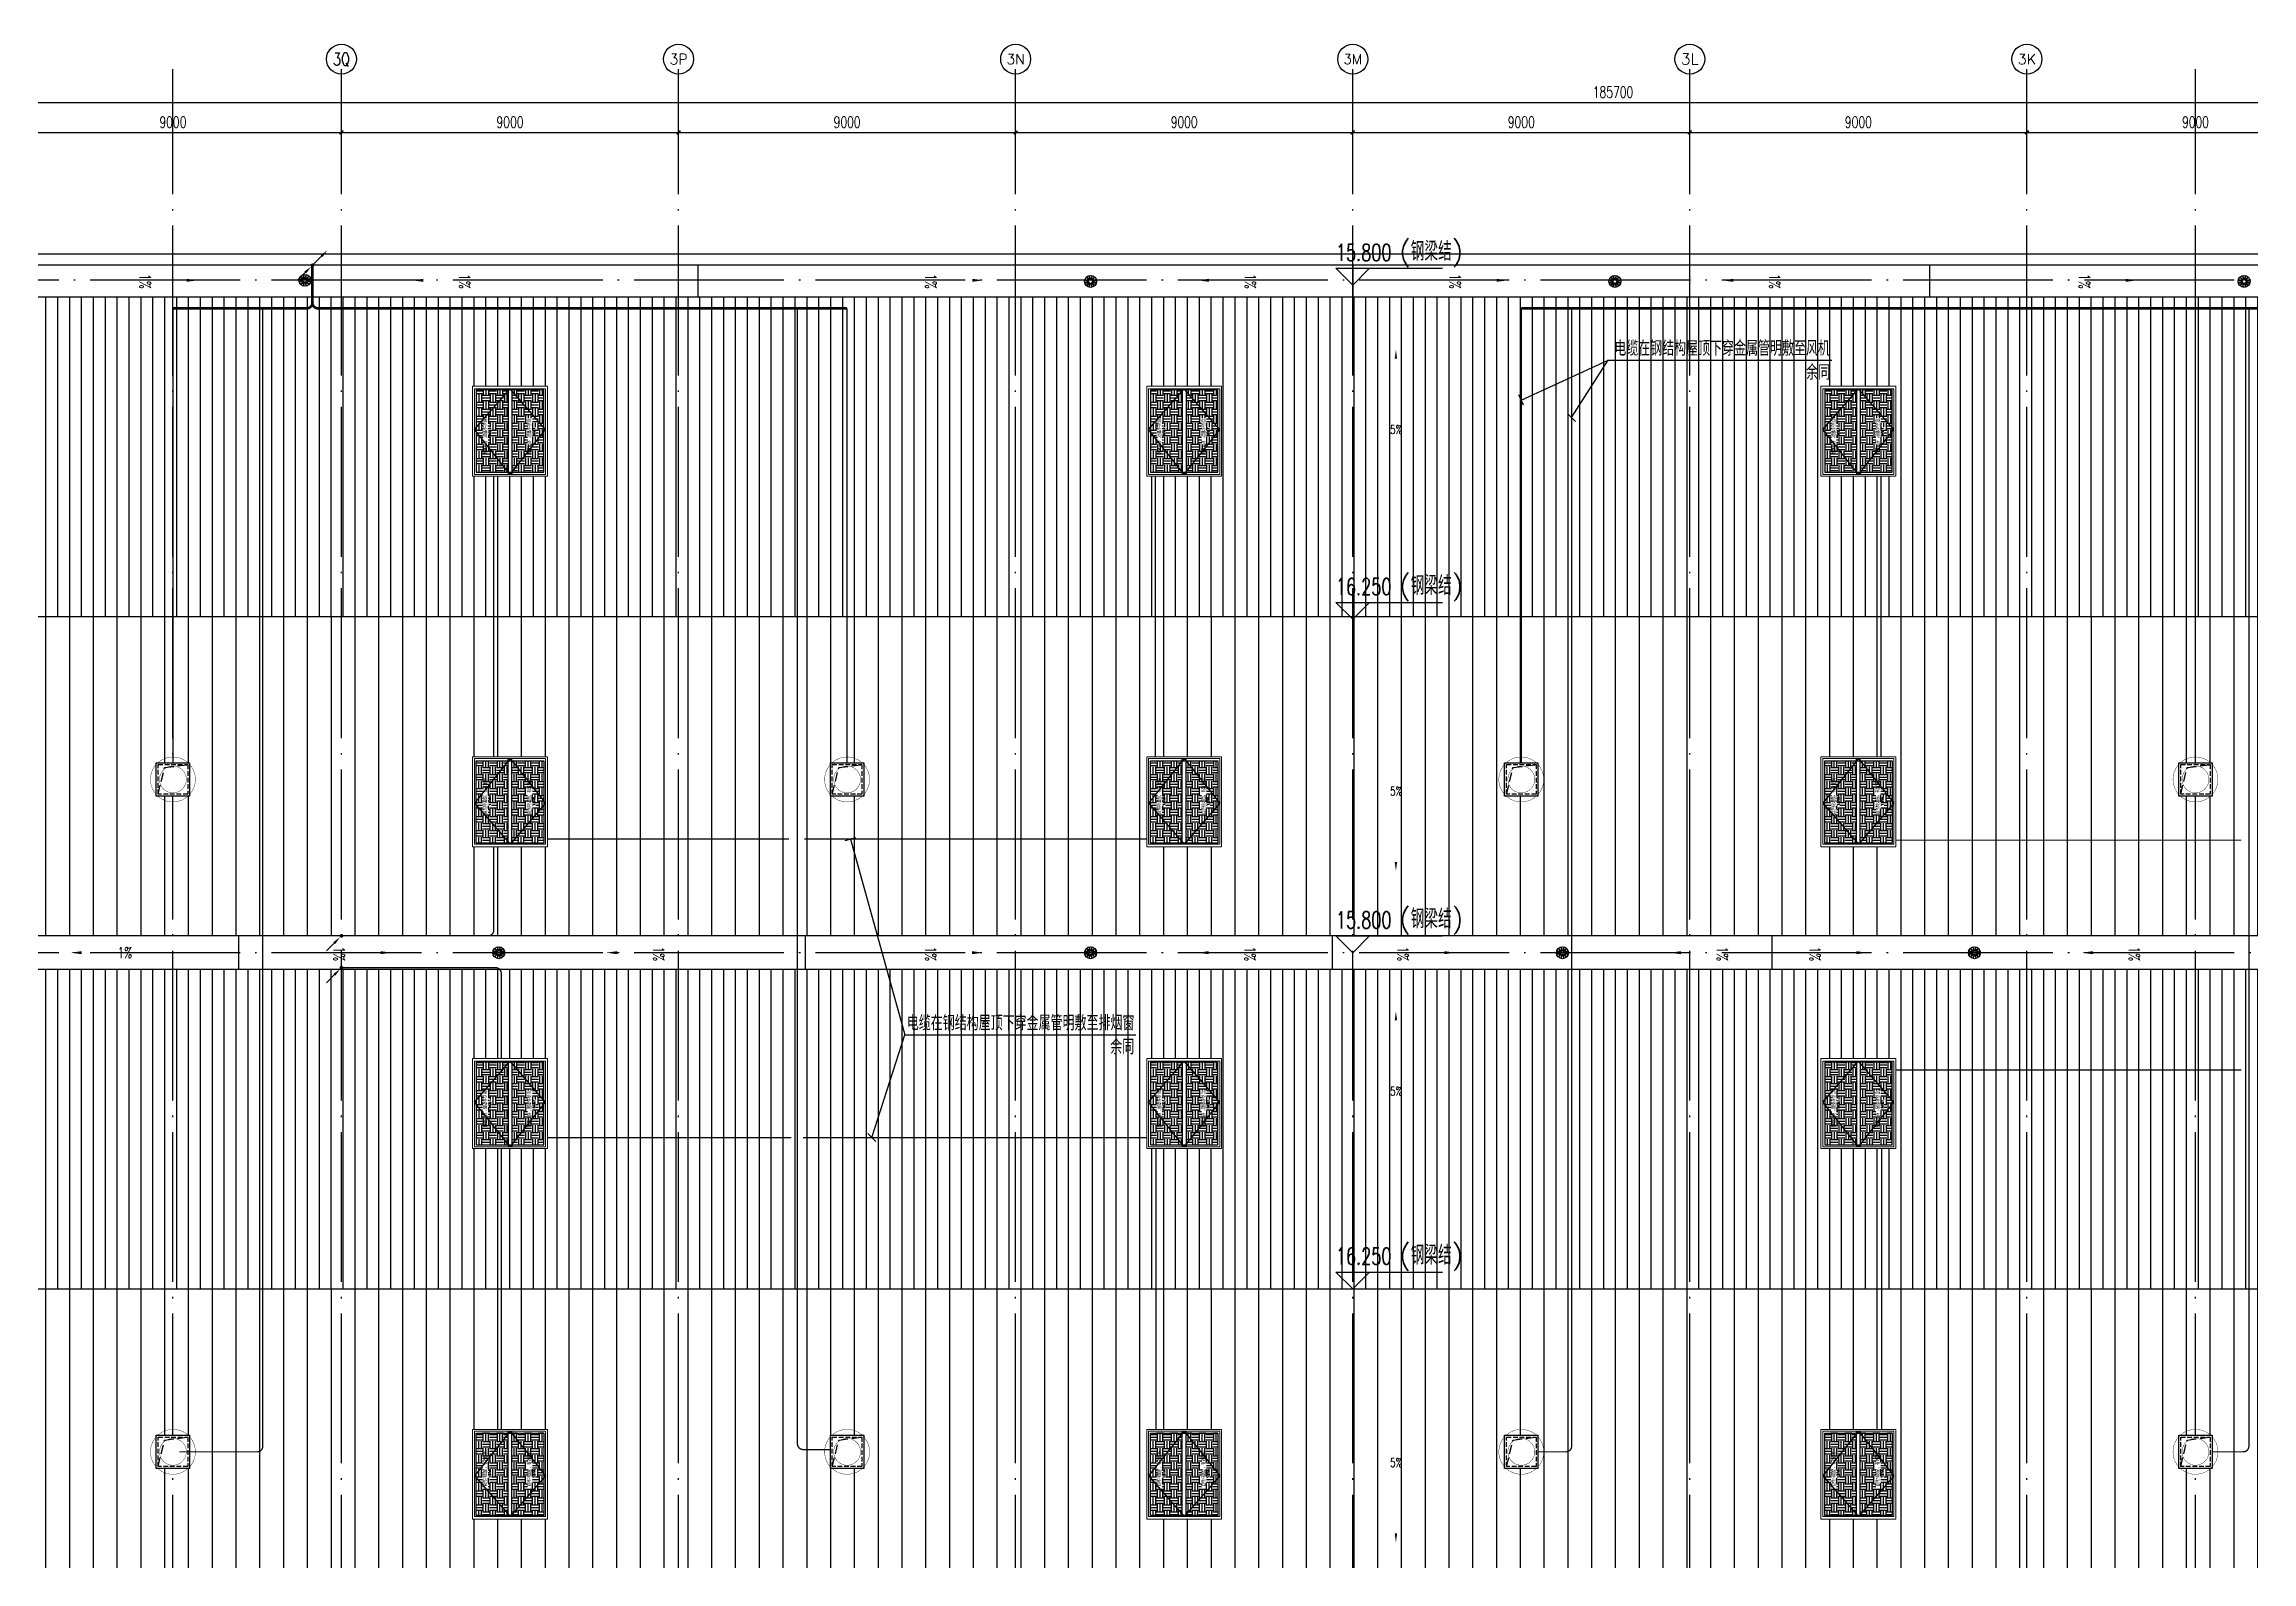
# Model space of a CAD drawing. Extents: x -1396510 to 1250330, y -1892470 to 1623980.
# Drawn here: x 980572 to 1039515, y -1322286 to -1281770 of the extents above; entities that cross this region are included whole.
import ezdxf
from ezdxf.enums import TextEntityAlignment as Align

# ---------------------------------------------------------------- set-up
doc = ezdxf.new("R2010")
doc.units = 0
doc.header["$LTSCALE"] = 1000
doc.header["$MEASUREMENT"] = 0
for name, pattern in [('DASH', [0.35, 0.25, -0.1]), ('DOTE', [2.42, 2, -0.2, 0.02, -0.2]), ('HIDDEN', [9.525, 6.35, -3.175])]:
    doc.linetypes.add(name, pattern=pattern)
doc.layers.get('Defpoints').update_dxf_attribs({"color": 210})
for name, color, linetype in [('A-AXIS-D', 1, 'Continuous'), ('A-AXIS-DOTE', 14, 'DOTE'), ('A-AXIS-SYMB', 3, 'Continuous'), ('A-DRAIN', 142, 'Continuous'), ('A-HATCH-2', 251, 'Continuous'), ('A-LIN-V', 9, 'Continuous'), ('A-SFCE', 30, 'Continuous'), ('A-WINDOW', 140, 'Continuous'), ('AS-COLN', 6, 'Continuous'), ('AS-结构边线层', 200, 'Continuous'), ('DIM-照明', 3, 'Continuous'), ('EQUIP-动力', 3, 'Continuous'), ('LWIRE', 4, 'Continuous'), ('SPACE', 7, 'Continuous'), ('SPACE_HATCH', 8, 'Continuous'), ('WIRE-照明', 1, 'Continuous'), ('参考线', 8, 'Continuous'), ('外框', 1, 'HIDDEN'), ('文本', 4, 'Continuous'), ('暖通', 7, 'Continuous'), ('虹吸雨水斗', 6, 'Continuous')]:
    doc.layers.add(name, color=color, linetype=linetype)
doc.layers.add('A-云线2', color=3, linetype='Continuous', plot=False)
doc.layers.add('A-加建区域', color=47, linetype='Continuous', plot=False)
doc.layers.add('成型线', color=3, linetype='Continuous', lineweight=18)
doc.styles.add('_TCH_AXIS', font='COMPLEX', dxfattribs={"bigfont": 'GBCBIG'})
doc.styles.add('_TCH_DIM', font='SIMPLEX', dxfattribs={"bigfont": 'GBCBIG'})
doc.styles.add('_TCH_DIM_T3', font='SIMPLEX', dxfattribs={"width": 0.705882, "bigfont": 'GBCBIG'})
doc.styles.add('_TCH_SPACE', font='SIMPLEX', dxfattribs={"height": 5, "bigfont": 'GBCBIG'})
doc.styles.add('_TEL_ATTDEF', font='GBENOR', dxfattribs={"width": 0.8, "height": 3, "bigfont": 'GBCBIG'})
doc.styles.add('_TEL_DIM', font='SIMPLEX', dxfattribs={"width": 0.8, "height": 3.5, "bigfont": 'HZTXT'})
doc.styles.get("Standard").update_dxf_attribs({"font": 'gbenor.shx', "bigfont": 'gbcbig.shx'})
doc.dimstyles.new('_TCH_ARCH&&100', dxfattribs={"dimtxt": 297.5, "dimasz": 100, "dimexe": 100, "dimexo": 100, "dimgap": 126.25, "dimtad": 1, "dimdec": 0, "dimzin": 0, "dimdsep": 46, "dimtxsty": '_TCH_DIM_T3', "dimblk": 'ARCHTICK', "dimcen": 0.09, "dimclrt": 7, "dimazin": 2, "dimtfac": 1, "dimtdec": 0, "dimtix": 1, "dimtmove": 2, "dimatfit": 3, "dimfxl": 0, "dimtolj": 1, "dimtzin": 0, "dimarcsym": 0})
pattern_1 = [(90, (-187145.8, -620720), (-317.5, 0), [])]
pattern_2 = [(90, (-187145.8, -620720), (-635, 0), [])]
pattern_3 = [(0, (0, 0), (187.5, 187.5), [187.5, -187.5]), (0, (0, 70.31), (187.5, 187.5), [187.5, -187.5]), (0, (0, 140.62), (187.5, 187.5), [187.5, -187.5]), (90, (23.44, 164.06), (-187.5, 187.5), [187.5, -187.5]), (90, (93.75, 164.06), (-187.5, 187.5), [187.5, -187.5]), (90, (164.06, 164.06), (-187.5, 187.5), [187.5, -187.5])]

# ---------------------------------------------------------------- blocks, each defined once
blk = doc.blocks.new('$TelecSys$00000081')
for p, q in [((0.1, 0.1), (0.1, 0.1)), ((-1.15, -1.15), (-0.55, -0.55)), ((-0.1, -0.1), (-0.1, -0.1))]:
    blk.add_line(p, q)
at = {"const_width": 0.142}
blk.add_lwpolyline([(0.07, 0, 1), (-0.07, 0, 1)], format="xyb", close=True, dxfattribs=at)
blk.add_solid([(-0.62, -0.48), (-0.48, -0.62), (-0.1, -0.1)])
at = {"width": 0.8, "flags": 9}
blk.add_attdef('A', (0, 0), '', height=0.00002, rotation=180, dxfattribs=at)
blk = doc.blocks.new('$equip$00002875')
at = {"const_width": 0.0571}
blk.add_lwpolyline([(0, 0.5, -1), (0, -0.5, -1), (0, 0.5, 0.021884)], format="xyb", dxfattribs=at)
blk.add_circle((0, 0), 0.5)
for centre, radius, start, end in [((-0.07, -0.27), 0.0768, 17.2272, 184.2164), ((0.07, -0.23), 0.0769, 197.2591, 5.1179)]:
    blk.add_arc(centre, radius, start, end)
at = {"color": 7, "style": '_TEL_DIM'}
blk.add_attdef('$TEXT$', text='', height=0.4, dxfattribs=at).set_placement((0, 0.14), align=Align.MIDDLE_CENTER)
at = {"color": 7, "style": '_TEL_DIM', "flags": 1}
for tag in ['A', 'REMARK']:
    blk.add_attdef(tag, text='', height=0.00002, dxfattribs=at).set_placement((0, 0), align=Align.MIDDLE_CENTER)
blk = doc.blocks.new('$TelecSys$00000079')
for p, q in [((0.7, 0.7), (0, 0)), ((0.1, 0.1), (0.1, 0.1)), ((-0.1, -0.1), (-0.1, -0.1))]:
    blk.add_line(p, q)
at = {"const_width": 0.142}
blk.add_lwpolyline([(-0.07, 0, 1), (0.07, 0, 1)], format="xyb", close=True, dxfattribs=at)
blk.add_solid([(0.63, 0.77), (0.77, 0.63), (1.15, 1.15)])
at = {"width": 0.8, "flags": 9}
blk.add_attdef('A', (0, 0), '', height=0.00002, dxfattribs=at)
blk = doc.blocks.new('423432')
at = {"layer": 'A-AXIS-SYMB', "color": 8}
for p, q in [((274177, 584820), (273727, 585270)), ((273727, 585270), (276577, 585270)), ((274177, 584820), (274627, 585270))]:
    blk.add_line(p, q, dxfattribs=at)
at = {"layer": 'A-AXIS-SYMB', "color": 7, "style": '_TCH_DIM', "width": 0.705882}
blk.add_text('15.800', height=446.2, dxfattribs=at).set_placement((273727, 585470))
at = {"layer": 'A-AXIS-SYMB', "color": 7, "style": '_TCH_DIM'}
blk.add_text('(钢梁结)', height=506.4, dxfattribs=at).set_placement((275422, 585470))
blk = doc.blocks.new('r43243')
at = {"layer": 'A-AXIS-SYMB', "color": 8}
for p, q in [((274177, 557970), (273727, 558420)), ((273727, 558420), (276577, 558420)), ((274177, 557970), (274627, 558420))]:
    blk.add_line(p, q, dxfattribs=at)
at = {"layer": 'A-AXIS-SYMB', "color": 7, "style": '_TCH_DIM', "width": 0.705882}
blk.add_text('16.250', height=446.2, dxfattribs=at).set_placement((273727, 558620))
at = {"layer": 'A-AXIS-SYMB', "color": 7, "style": '_TCH_DIM'}
blk.add_text('(钢梁结)', height=506.4, dxfattribs=at).set_placement((275422, 558620))
blk = doc.blocks.new('“奔腾”虹吸雨水斗')
at = {"layer": '虹吸雨水斗', "color": 8, "lineweight": 25}
for p, q in [((946944, 86685), (947028, 86658)), ((947028, 86641), (946944, 86614)), ((947032, 86673), (946946, 86692)), ((946982, 86753), (947040, 86688)), ((947052, 86699), (946987, 86758)), ((947048, 86793), (947066, 86707)), ((947082, 86711), (947055, 86795)), ((947125, 86795), (947098, 86711)), ((947114, 86707), (947132, 86793)), ((947194, 86758), (947128, 86699)), ((947140, 86688), (947199, 86753)), ((947234, 86692), (947148, 86673)), ((947152, 86658), (947236, 86685)), ((947236, 86614), (947152, 86641)), ((946946, 86607), (947032, 86625)), ((947040, 86611), (946982, 86546)), ((946987, 86541), (947052, 86600)), ((947066, 86592), (947048, 86506)), ((947055, 86504), (947082, 86587)), ((947098, 86587), (947125, 86504)), ((947132, 86506), (947114, 86592)), ((947128, 86600), (947194, 86541)), ((947199, 86546), (947140, 86611)), ((947148, 86625), (947234, 86607))]:
    blk.add_line(p, q, dxfattribs=at)
for radius in [150, 47.6]:
    blk.add_circle((947090, 86649), radius, dxfattribs=at)
for centre, start, end in [((947025, 86649), 291.6382, 68.3675), ((947034, 86682), 261.6382, 38.3675), ((947057, 86706), 231.6382, 8.3675), ((947090, 86715), 201.6382, 338.3675), ((947123, 86706), 171.6382, 308.3675), ((947147, 86682), 141.6382, 278.3675), ((947155, 86649), 111.6382, 248.3675), ((947034, 86617), 321.6382, 98.3675), ((947057, 86593), 351.6382, 128.3675), ((947090, 86584), 21.6382, 158.3675), ((947123, 86593), 51.6382, 188.3675), ((947147, 86617), 81.6382, 218.3675)]:
    blk.add_arc(centre, 8.82, start, end, dxfattribs=at)
blk = doc.blocks.new('434243')
at = {"layer": '文本', "xscale": 1.061320754715, "yscale": 1.061320754715, "zscale": 1.061320754715}
for p in [(-760996, 528757), (-740021, 528727), (-726021, 528727), (-709221, 528727), (-755821, 510807), (-740021, 510807), (-727421, 510807), (-716421, 510807)]:
    blk.add_blockref('“奔腾”虹吸雨水斗', p, dxfattribs=at)
blk = doc.blocks.new('w4234233')
at = {"layer": 'A-AXIS-SYMB', "color": 8}
for points in [[(355546, 826830, 0, 0, 0), (355546, 825680, 0, 80, 0), (355546, 825980, 0, 0, 0)], [(355546, 818810, 0, 0, 0), (355546, 819960, 0, 80, 0), (355546, 819660, 0, 0, 0)]]:
    blk.add_lwpolyline(points, format="xyseb", dxfattribs=at)
at = {"layer": 'A-AXIS-SYMB', "color": 7, "style": '_TCH_DIM', "width": 0.705882}
for p in [(355376, 826935), (355376, 818407)]:
    blk.add_text('1%%%', height=297.5, dxfattribs=at).set_placement(p)
blk = doc.blocks.new('44')
blk.add_wipeout([(277496, 745320), (279896, 745320), (279896, 747320), (277496, 747320)]).dxf.layer = '参考线'
at = {"layer": 'SPACE_HATCH'}
h = blk.add_hatch(dxfattribs=at)
h.set_pattern_fill('土壤', color=8, scale=50, style=0)
h.set_pattern_definition(pattern_3)
h.paths.add_polyline_path([(277596, 746370), (279796, 746370), (279796, 747220), (277596, 747220)])
h.paths.add_polyline_path([(278352, 746904), (279057, 746904), (279057, 747034), (278352, 747034)])
h.paths.add_polyline_path([(278591, 746811), (278817, 746811), (278817, 746895), (278591, 746895)])
h = blk.add_hatch(dxfattribs=at)
h.set_pattern_fill('土壤', color=8, scale=50, style=0)
h.set_pattern_definition(pattern_3)
h.paths.add_polyline_path([(277596, 746270), (279796, 746270), (279796, 745420), (277596, 745420)])
h.paths.add_polyline_path([(278352, 745724), (279057, 745724), (279057, 745854), (278352, 745854)])
h.paths.add_polyline_path([(278591, 745631), (278817, 745631), (278817, 745715), (278591, 745715)])
at = {"color": 2}
for p, q in [((277566, 746370), (279851, 746370)), ((277566, 746270), (279851, 746270))]:
    blk.add_line(p, q, dxfattribs=at)
at = {"layer": 'A-SFCE'}
blk.add_lwpolyline([(277596, 747220), (279796, 747220), (279796, 745420), (277596, 745420)], close=True, dxfattribs=at)
at = {"layer": '外框', "color": 8}
for points in [[(279851, 746320), (278658, 747270), (277566, 746320)], [(279851, 746320), (278658, 745370), (277566, 746320)]]:
    blk.add_lwpolyline(points, dxfattribs=at)
at = {"layer": '成型线'}
blk.add_line((279896, 745320), (279896, 747320), dxfattribs=at)
blk.add_lwpolyline([(279896, 745320), (277496, 745320), (277496, 747320), (279896, 747320)], dxfattribs=at)
blk.add_lwpolyline([(279851, 745370), (279851, 747270), (277566, 747270), (277566, 745370)], close=True, dxfattribs=at)
at = {"layer": 'SPACE', "color": 8, "style": '_TCH_SPACE'}
for p in [(278365, 746930), (278365, 745750)]:
    blk.add_text('自然排烟窗，有效面积', height=96.5, dxfattribs=at).set_placement(p)
at = {"layer": 'SPACE', "color": 8, "style": '_TCH_SPACE', "width": 0.705882}
for s, height, p in [('1.87m', 59.5, (278600, 746828)), ('2', 29.8, (278792, 746863)), ('1.87m', 59.5, (278600, 745648)), ('2', 29.8, (278792, 745683))]:
    blk.add_text(s, height=height, dxfattribs=at).set_placement(p)
blk = doc.blocks.new('fengji')
blk.add_wipeout([(-445, 445), (445, 445), (445, -445), (-445, -445)]).dxf.layer = '参考线'
at = {"layer": 'A-HATCH-2', "color": 8, "const_width": 10}
for points in [[(0, -600, -1), (0, 600, -1)], [(0, -600, 1), (0, 600, 1)]]:
    blk.add_lwpolyline(points, format="xyb", dxfattribs=at)
at = {"layer": 'A-HATCH-2', "color": 8, "linetype": 'DASH', "const_width": 10}
for points in [[(0, -358, -1), (0, 358, -1)], [(0, -358, 1), (0, 358, 1)]]:
    blk.add_lwpolyline(points, format="xyb", dxfattribs=at)
at = {"layer": 'AS-COLN', "ltscale": 0.5}
blk.add_lwpolyline([(-445, 445), (445, 445), (445, -445), (-445, -445)], close=True, dxfattribs=at)
at = {"layer": 'AS-COLN', "linetype": 'DASH', "ltscale": 0.5}
blk.add_lwpolyline([(-395, 395), (395, 395), (395, -395), (-395, -395)], close=True, dxfattribs=at)
at = {"layer": 'AS-结构边线层', "color": 8, "linetype": 'DASH'}
blk.add_lwpolyline([(395, 395), (225, -315), (-395, -395)], dxfattribs=at)
blk = doc.blocks.new('_ArchTick')
at = {"color": 0, "linetype": 'ByBlock', "const_width": 0.4}
blk.add_lwpolyline([(-0.5, -0.5), (0.5, 0.5)], dxfattribs=at)
blk = doc.blocks.new('*D5940')
at = {"layer": 'A-AXIS-D', "color": 0, "lineweight": -2, "transparency": 16777216}
for p, q in [((49000, 3190), (49000, 4048)), ((49000, 3948), (58000, 3948)), ((58000, 3190), (58000, 4048))]:
    blk.add_line(p, q, dxfattribs=at)
at = {"layer": 'Defpoints', "color": 0, "transparency": 16777216}
for p in [(58000, 3948), (49000, 3090), (58000, 3090)]:
    blk.add_point(p, dxfattribs=at)
at = {"layer": 'A-AXIS-D', "color": 0, "lineweight": -2, "transparency": 16777216, "xscale": 100, "yscale": 100, "zscale": 100, "rotation": 180}
blk.add_blockref('_ArchTick', (49000, 3948), dxfattribs=at)
at = {"layer": 'A-AXIS-D', "color": 0, "lineweight": -2, "transparency": 16777216, "xscale": 100, "yscale": 100, "zscale": 100}
blk.add_blockref('_ArchTick', (58000, 3948), dxfattribs=at)
at = {"layer": 'A-AXIS-D', "color": 7, "transparency": 16777216, "insert": (53500, 4223), "char_height": 297.5, "attachment_point": 5, "style": '_TCH_DIM_T3'}
blk.add_mtext('\\A1;9000', dxfattribs=at)
blk = doc.blocks.new('*D5941')
at = {"layer": 'A-AXIS-D', "color": 0, "lineweight": -2, "transparency": 16777216}
for p, q in [((58000, 3190), (58000, 4048)), ((58000, 3948), (67000, 3948)), ((67000, 3190), (67000, 4048))]:
    blk.add_line(p, q, dxfattribs=at)
at = {"layer": 'Defpoints', "color": 0, "transparency": 16777216}
for p in [(67000, 3948), (58000, 3090), (67000, 3090)]:
    blk.add_point(p, dxfattribs=at)
at = {"layer": 'A-AXIS-D', "color": 0, "lineweight": -2, "transparency": 16777216, "xscale": 100, "yscale": 100, "zscale": 100, "rotation": 180}
blk.add_blockref('_ArchTick', (58000, 3948), dxfattribs=at)
at = {"layer": 'A-AXIS-D', "color": 0, "lineweight": -2, "transparency": 16777216, "xscale": 100, "yscale": 100, "zscale": 100}
blk.add_blockref('_ArchTick', (67000, 3948), dxfattribs=at)
at = {"layer": 'A-AXIS-D', "color": 7, "transparency": 16777216, "insert": (62500, 4223), "char_height": 297.5, "attachment_point": 5, "style": '_TCH_DIM_T3'}
blk.add_mtext('\\A1;9000', dxfattribs=at)
blk = doc.blocks.new('*D5942')
at = {"layer": 'A-AXIS-D', "color": 0, "lineweight": -2, "transparency": 16777216}
for p, q in [((67000, 3190), (67000, 4048)), ((67000, 3948), (76000, 3948)), ((76000, 3190), (76000, 4048))]:
    blk.add_line(p, q, dxfattribs=at)
at = {"layer": 'Defpoints', "color": 0, "transparency": 16777216}
for p in [(76000, 3948), (67000, 3090), (76000, 3090)]:
    blk.add_point(p, dxfattribs=at)
at = {"layer": 'A-AXIS-D', "color": 0, "lineweight": -2, "transparency": 16777216, "xscale": 100, "yscale": 100, "zscale": 100, "rotation": 180}
blk.add_blockref('_ArchTick', (67000, 3948), dxfattribs=at)
at = {"layer": 'A-AXIS-D', "color": 0, "lineweight": -2, "transparency": 16777216, "xscale": 100, "yscale": 100, "zscale": 100}
blk.add_blockref('_ArchTick', (76000, 3948), dxfattribs=at)
at = {"layer": 'A-AXIS-D', "color": 7, "transparency": 16777216, "insert": (71500, 4223), "char_height": 297.5, "attachment_point": 5, "style": '_TCH_DIM_T3'}
blk.add_mtext('\\A1;9000', dxfattribs=at)
blk = doc.blocks.new('*D5943')
at = {"layer": 'A-AXIS-D', "color": 0, "lineweight": -2, "transparency": 16777216}
for p, q in [((76000, 3190), (76000, 4048)), ((76000, 3948), (85000, 3948)), ((85000, 3190), (85000, 4048))]:
    blk.add_line(p, q, dxfattribs=at)
at = {"layer": 'Defpoints', "color": 0, "transparency": 16777216}
for p in [(85000, 3948), (76000, 3090), (85000, 3090)]:
    blk.add_point(p, dxfattribs=at)
at = {"layer": 'A-AXIS-D', "color": 0, "lineweight": -2, "transparency": 16777216, "xscale": 100, "yscale": 100, "zscale": 100, "rotation": 180}
blk.add_blockref('_ArchTick', (76000, 3948), dxfattribs=at)
at = {"layer": 'A-AXIS-D', "color": 0, "lineweight": -2, "transparency": 16777216, "xscale": 100, "yscale": 100, "zscale": 100}
blk.add_blockref('_ArchTick', (85000, 3948), dxfattribs=at)
at = {"layer": 'A-AXIS-D', "color": 7, "transparency": 16777216, "insert": (80500, 4223), "char_height": 297.5, "attachment_point": 5, "style": '_TCH_DIM_T3'}
blk.add_mtext('\\A1;9000', dxfattribs=at)
blk = doc.blocks.new('*D5944')
at = {"layer": 'A-AXIS-D', "color": 0, "lineweight": -2, "transparency": 16777216}
for p, q in [((85000, 3190), (85000, 4048)), ((85000, 3948), (94000, 3948)), ((94000, 3190), (94000, 4048))]:
    blk.add_line(p, q, dxfattribs=at)
at = {"layer": 'Defpoints', "color": 0, "transparency": 16777216}
for p in [(94000, 3948), (85000, 3090), (94000, 3090)]:
    blk.add_point(p, dxfattribs=at)
at = {"layer": 'A-AXIS-D', "color": 0, "lineweight": -2, "transparency": 16777216, "xscale": 100, "yscale": 100, "zscale": 100, "rotation": 180}
blk.add_blockref('_ArchTick', (85000, 3948), dxfattribs=at)
at = {"layer": 'A-AXIS-D', "color": 0, "lineweight": -2, "transparency": 16777216, "xscale": 100, "yscale": 100, "zscale": 100}
blk.add_blockref('_ArchTick', (94000, 3948), dxfattribs=at)
at = {"layer": 'A-AXIS-D', "color": 7, "transparency": 16777216, "insert": (89500, 4223), "char_height": 297.5, "attachment_point": 5, "style": '_TCH_DIM_T3'}
blk.add_mtext('\\A1;9000', dxfattribs=at)
blk = doc.blocks.new('*D5945')
at = {"layer": 'A-AXIS-D', "color": 0, "lineweight": -2, "transparency": 16777216}
for p, q in [((94000, 3190), (94000, 4048)), ((94000, 3948), (103000, 3948)), ((103000, 3190), (103000, 4048))]:
    blk.add_line(p, q, dxfattribs=at)
at = {"layer": 'Defpoints', "color": 0, "transparency": 16777216}
for p in [(103000, 3948), (94000, 3090), (103000, 3090)]:
    blk.add_point(p, dxfattribs=at)
at = {"layer": 'A-AXIS-D', "color": 0, "lineweight": -2, "transparency": 16777216, "xscale": 100, "yscale": 100, "zscale": 100, "rotation": 180}
blk.add_blockref('_ArchTick', (94000, 3948), dxfattribs=at)
at = {"layer": 'A-AXIS-D', "color": 0, "lineweight": -2, "transparency": 16777216, "xscale": 100, "yscale": 100, "zscale": 100}
blk.add_blockref('_ArchTick', (103000, 3948), dxfattribs=at)
at = {"layer": 'A-AXIS-D', "color": 7, "transparency": 16777216, "insert": (98500, 4223), "char_height": 297.5, "attachment_point": 5, "style": '_TCH_DIM_T3'}
blk.add_mtext('\\A1;9000', dxfattribs=at)
blk = doc.blocks.new('*D5946')
at = {"layer": 'A-AXIS-D', "color": 0, "lineweight": -2, "transparency": 16777216}
for p, q in [((103000, 3190), (103000, 4048)), ((103000, 3948), (112000, 3948)), ((112000, 3190), (112000, 4048))]:
    blk.add_line(p, q, dxfattribs=at)
at = {"layer": 'Defpoints', "color": 0, "transparency": 16777216}
for p in [(112000, 3948), (103000, 3090), (112000, 3090)]:
    blk.add_point(p, dxfattribs=at)
at = {"layer": 'A-AXIS-D', "color": 0, "lineweight": -2, "transparency": 16777216, "xscale": 100, "yscale": 100, "zscale": 100, "rotation": 180}
blk.add_blockref('_ArchTick', (103000, 3948), dxfattribs=at)
at = {"layer": 'A-AXIS-D', "color": 0, "lineweight": -2, "transparency": 16777216, "xscale": 100, "yscale": 100, "zscale": 100}
blk.add_blockref('_ArchTick', (112000, 3948), dxfattribs=at)
at = {"layer": 'A-AXIS-D', "color": 7, "transparency": 16777216, "insert": (107500, 4223), "char_height": 297.5, "attachment_point": 5, "style": '_TCH_DIM_T3'}
blk.add_mtext('\\A1;9000', dxfattribs=at)
blk = doc.blocks.new('*D5956')
at = {"layer": 'A-AXIS-D', "color": 0, "lineweight": -2, "transparency": 16777216}
for p, q in [((-900, 3290), (-900, 4848)), ((-900, 4748), (184800, 4748)), ((184800, 3290), (184800, 4848))]:
    blk.add_line(p, q, dxfattribs=at)
at = {"layer": 'Defpoints', "color": 0, "transparency": 16777216}
for p in [(184800, 4748), (-900, 3190), (184800, 3190)]:
    blk.add_point(p, dxfattribs=at)
at = {"layer": 'A-AXIS-D', "color": 0, "lineweight": -2, "transparency": 16777216, "xscale": 100, "yscale": 100, "zscale": 100, "rotation": 180}
blk.add_blockref('_ArchTick', (-900, 4748), dxfattribs=at)
at = {"layer": 'A-AXIS-D', "color": 0, "lineweight": -2, "transparency": 16777216, "xscale": 100, "yscale": 100, "zscale": 100}
blk.add_blockref('_ArchTick', (184800, 4748), dxfattribs=at)
at = {"layer": 'A-AXIS-D', "color": 7, "transparency": 16777216, "insert": (91950, 5023), "char_height": 297.5, "attachment_point": 5, "style": '_TCH_DIM_T3'}
blk.add_mtext('\\A1;185700', dxfattribs=at)
blk = doc.blocks.new('世赫3#厂房屋顶0821')
at = {"layer": 'A-HATCH-2'}
h = blk.add_hatch(dxfattribs=at)
h.set_pattern_fill('ANSI31', color=256, scale=200, angle=45)
h.set_pattern_definition(pattern_1)
h.paths.add_polyline_path([(46734.2, -8975), (179269.9, -8975), (184500, -8975), (184500, -450), (17311.1, -450), (14639.3, -8684.6), (14545, -8975)])
h = blk.add_hatch(dxfattribs=at)
h.set_pattern_fill('ANSI31', color=256, scale=400, angle=45)
h.set_pattern_definition(pattern_2)
h.paths.add_polyline_path([(46734.2, -8975), (179269.9, -8975), (184500, -8975), (184500, -17500), (11779, -17500), (14545, -8975), (34104.2, -8975)])
h = blk.add_hatch(dxfattribs=at)
h.set_pattern_fill('ANSI31', color=256, scale=200, angle=45)
h.set_pattern_definition(pattern_1)
h.paths.add_polyline_path([(46734.2, -26925), (179269.9, -26925), (184500, -26925), (184500, -18400), (11487, -18400), (8732.4, -26889.6), (13809.1, -26925)])
h = blk.add_hatch(dxfattribs=at)
h.set_pattern_fill('ANSI31', color=256, scale=400, angle=45)
h.set_pattern_definition(pattern_2)
h.paths.add_polyline_path([(46734.2, -26925), (179269.9, -26925), (184500, -26925), (184500, -35450), (5954.9, -35450), (8720.9, -26925), (34104.2, -26925)])
at = {"layer": 'A-AXIS-D'}
for centre in [(58000, 5904), (67000, 5904), (76000, 5904), (85000, 5904), (94000, 5904), (103000, 5904)]:
    blk.add_circle(centre, 400, dxfattribs=at)
at = {"layer": 'A-AXIS-DOTE', "color": 8, "ltscale": 2}
for p, q in [((53500, -79980), (53500, 5640)), ((58000, -79980), (58000, 5640)), ((67000, -79980), (67000, 5640)), ((76000, -79980), (76000, 5640)), ((85000, -79980), (85000, 5640)), ((94000, -79980), (94000, 5640)), ((103000, -79980), (103000, 5640)), ((107500, -79980), (107500, 5640)), ((190814.2, 0), (-5155.8, 0)), ((190814.2, -17950), (-5155.8, -17950))]:
    blk.add_line(p, q, dxfattribs=at)
at = {"layer": 'A-AXIS-SYMB', "color": 8}
for points in [[(86152.6, -3780, 0, 0, 0), (86152.6, -1850, 0, 64, 0), (86152.6, -2090, 0, 0, 0)], [(86152.6, -13840, 0, 0, 0), (86152.6, -15770, 0, 64, 0), (86152.6, -15530, 0, 0, 0)], [(51914.2, -17950, 0, 0, 0), (50764.2, -17950, 0, 80, 0), (51064.2, -17950, 0, 0, 0)], [(86152.6, -21445, 0, 0, 0), (86152.6, -19515, 0, 64, 0), (86152.6, -19755, 0, 0, 0)], [(86152.6, -31765, 0, 0, 0), (86152.6, -33695, 0, 64, 0), (86152.6, -33455, 0, 0, 0)]]:
    blk.add_lwpolyline(points, format="xyseb", dxfattribs=at)
at = {"layer": 'A-DRAIN'}
for p, q in [((67512.1, 400), (67512.1, -450)), ((85000, 400), (85000, -450)), ((100400, 400), (100400, -450)), ((55260, -18400), (55260, -17500)), ((70390, -18400), (70390, -17500)), ((84460, -18400), (84460, -17500)), ((96200, -18400), (96200, -17500))]:
    blk.add_line(p, q, dxfattribs=at)
at = {"layer": 'A-LIN-V'}
for points in [[(184500, -450), (17311.1, -450), (11779, -17500)], [(184500, -17500), (11779, -17500)], [(184500, -18400), (11487, -18400)]]:
    blk.add_lwpolyline(points, dxfattribs=at)
at = {"layer": 'A-SFCE'}
for points in [[(184800, -72500), (184800, 699.9), (16632.9, 700), (-900, -53336.7), (-900, -54350), (-300, -54350)], [(-600, -56150), (-600, -72200.1), (184500, -72200.1), (184500, 399.9), (16851, 400), (-600, -53384.2), (-600, -54050), (-300, -54050)], [(13809.1, -8975), (184500, -8975)], [(7976.9, -26925), (184500, -26925)]]:
    blk.add_lwpolyline(points, dxfattribs=at)
at = {"layer": 'A-WINDOW', "color": 8}
for name, p in [('423432', (-189177.4, -584950)), ('r43243', (-189177.4, -567020)), ('423432', (-189177.4, -602770)), ('r43243', (-189177.4, -584895))]:
    blk.add_blockref(name, p, dxfattribs=at)
at = {"layer": 'A-加建区域', "color": 8, "rotation": 270}
for p in [(-765795.9, 355545.8), (-744820, 355545.8), (-730820, 355545.8), (-714020, 355545.8), (-760615.8, 337595.8), (-744825.8, 337595.8), (-732215.8, 337595.8), (-721215.8, 337595.8)]:
    blk.add_blockref('w4234233', p, dxfattribs=at)
at = {"layer": '虹吸雨水斗'}
blk.add_blockref('434243', (-187145.8, -620720), dxfattribs=at)
at = {"layer": 'A-AXIS-D', "color": 7, "style": '_TCH_AXIS', "width": 0.807692}
blk.add_text('3Q', height=333.94, dxfattribs=at).set_placement((57775.2, 5737), (58224.8, 5737), align=Align.FIT)
at = {"layer": 'A-AXIS-D', "color": 7, "style": '_TCH_AXIS'}
for s, height, p, p2 in [('3P', 282.17, (66758.1, 5762.9), (67241.9, 5762.9)), ('3N', 270.86, (75754.9, 5768.5), (76245.1, 5768.5)), ('3M', 260.31, (84752.1, 5773.8), (85247.9, 5773.8)), ('3L', 294.28, (93761.8, 5756.8), (94238.2, 5756.8)), ('3K', 270.86, (102754.9, 5768.5), (103245.1, 5768.5))]:
    blk.add_text(s, height=height, dxfattribs=at).set_placement(p, p2, align=Align.FIT)
at = {"layer": 'A-AXIS-SYMB', "color": 7, "style": '_TCH_DIM', "width": 0.705882}
for s, height, p in [('5%', 238, (86000.6, -4102)), ('5%', 238, (86000.6, -13756)), ('1%%%', 297.5, (52019.2, -18098.8)), ('5%', 238, (86000.6, -21767)), ('5%', 238, (86000.6, -31681))]:
    blk.add_text(s, height=height, dxfattribs=at).set_placement(p)
at = {"layer": 'A-AXIS-D'}
for base, p1, p2, picture, middle in [((184800, 4747.8), (-900, 3189.8), (184800, 3189.8), '*D5956', (91950, 5022.8)), ((58000, 3947.8), (49000, 3089.8), (58000, 3089.8), '*D5940', (53500, 4222.8)), ((67000, 3947.8), (58000, 3089.8), (67000, 3089.8), '*D5941', (62500, 4222.8)), ((76000, 3947.8), (67000, 3089.8), (76000, 3089.8), '*D5942', (71500, 4222.8)), ((85000, 3947.8), (76000, 3089.8), (85000, 3089.8), '*D5943', (80500, 4222.8)), ((94000, 3947.8), (85000, 3089.8), (94000, 3089.8), '*D5944', (89500, 4222.8)), ((103000, 3947.8), (94000, 3089.8), (103000, 3089.8), '*D5945', (98500, 4222.8)), ((112000, 3947.8), (103000, 3089.8), (112000, 3089.8), '*D5946', (107500, 4222.8))]:
    dim = blk.add_linear_dim(base=base, p1=p1, p2=p2, angle=0, dimstyle='_TCH_ARCH&&100', dxfattribs=at)
    dim.commit()
    dim.dimension.update_dxf_attribs({"geometry": picture, "text_midpoint": middle, "dimtype": 161})
at = {"layer": 'A-LIN-V', "xscale": -1, "rotation": 90}
for p in [(808820.1, 274670.8), (826820.1, 274670.8), (844820.1, 274670.8), (808820.1, 256720.8), (826820.1, 256720.8), (844820.1, 256720.8)]:
    blk.add_blockref('44', p, dxfattribs=at)
at = {"layer": 'A-LIN-V', "rotation": 90}
for p in [(808820.1, -292620.9), (826820.1, -292620.9), (844820.1, -292620.9), (808820.1, -310570.9), (826820.1, -310570.9), (844820.1, -310570.9)]:
    blk.add_blockref('44', p, dxfattribs=at)
at = {"layer": '暖通', "rotation": 180}
for p in [(53500, -13325.1), (71500, -13325.1), (89500, -13325.1), (107500, -13325.1), (53500, -31275.1), (71500, -31275.1), (89500, -31275.1), (107500, -31275.1)]:
    blk.add_blockref('fengji', p, dxfattribs=at)

msp = doc.modelspace()

# ---------------------------------------------------------------- linework, layer by layer
at = {"layer": 'WIRE-照明', "linetype": 'Continuous'}
for points, const_width in [([(987734.2, -1288673), (987734.2, -1287674)], 70), ([(984010, -1301244), (984010, -1288823)], 35), ([(986410, -1319199), (986410, -1288823)], 35), ([(1002010, -1288823), (987884.2, -1288823)], 70), ([(1000684.6, -1319138.1), (1000684.6, -1288823)], 35), ([(1002010, -1301231.3), (1002010, -1288823)], 35), ([(1020010, -1288823), (1041694.2, -1288823)], 70), ([(1020010, -1301224), (1020010, -1288823)], 35), ([(1021353.7, -1319199), (1021353.7, -1288823)], 35), ([(1038010, -1301224), (1038010, -1288823)], 35), ([(1039436.6, -1319199), (1039436.6, -1288823)], 35), ([(992575.8, -1300799), (992575.8, -1293299)], 35), ([(1010240, -1300799), (1010240, -1293299)], 35), ([(1029614.5, -1300799), (1029614.5, -1293299)], 35), ([(992575.8, -1305424), (992575.8, -1303199)], 35), ([(1000454.4, -1302990), (994010.1, -1302990)], 35), ([(1010010.1, -1302990), (1000870, -1302990)], 35), ([(1039230, -1303020), (1030010.1, -1303020)], 35), ([(992425.8, -1305574), (988510, -1305574)], 35), ([(992625.8, -1306424), (988510, -1306424)], 35), ([(1030010.1, -1309160), (1039230, -1309160)], 35), ([(992775.8, -1318749), (992775.8, -1311249)], 35), ([(994010.1, -1310960), (1000520.9, -1310960)], 35), ([(1000834.5, -1310960), (1010010.1, -1310960)], 35), ([(1010260, -1318749), (1010260, -1311249)], 35), ([(1029634.2, -1318749), (1029634.2, -1311249)], 35), ([(1000834.6, -1319288.1), (1001835, -1319288.1)], 35), ([(1020185, -1319349), (1021203.7, -1319349)], 35), ([(1038185, -1319349), (1039286.6, -1319349)], 35)]:
    msp.add_lwpolyline(points, dxfattribs=dict(at, const_width=const_width))
for points, const_width in [([(987884.2, -1288823, -0.4142136), (987734.2, -1288673)], 70), ([(992575.8, -1305424, -0.4142136), (992425.8, -1305574)], 35), ([(992625.8, -1306424, -0.4142136), (992775.8, -1306574)], 35), ([(1000684.6, -1319138.1, 0.4142136), (1000834.6, -1319288.1)], 35), ([(986260, -1319349, 0.4142136), (986410, -1319199)], 35), ([(1021203.7, -1319349, 0.4142136), (1021353.7, -1319199)], 35), ([(1039286.6, -1319349, 0.4142136), (1039436.6, -1319199)], 35)]:
    msp.add_lwpolyline(points, format="xyb", dxfattribs=dict(at, const_width=const_width))

# ---------------------------------------------------------------- block references
at = {"layer": 'EQUIP-动力'}
ref = msp.add_blockref('$equip$00002875', (984010, -1301419), dxfattribs=dict(at, xscale=350, yscale=350, zscale=350))
ref.add_attrib('$TEXT$', 'M', dxfattribs={"layer": '0', "color": 7, "height": 140, "style": '_TEL_ATTDEF'}).set_placement((984010.4, -1301370.9), align=Align.MIDDLE_CENTER)
ref = msp.add_blockref('$equip$00002875', (1002010, -1301406.3), dxfattribs=dict(at, xscale=350, yscale=350, zscale=350))
ref.add_attrib('$TEXT$', 'M', dxfattribs={"layer": '0', "color": 7, "height": 140, "style": '_TEL_ATTDEF'}).set_placement((1002010.4, -1301358.3), align=Align.MIDDLE_CENTER)
ref = msp.add_blockref('$equip$00002875', (1020010, -1301399), dxfattribs=dict(at, xscale=350, yscale=350, zscale=350))
ref.add_attrib('$TEXT$', 'M', dxfattribs={"layer": '0', "color": 7, "height": 140, "style": '_TEL_ATTDEF'}).set_placement((1020010.4, -1301351), align=Align.MIDDLE_CENTER)
ref = msp.add_blockref('$equip$00002875', (1038010, -1301399), dxfattribs=dict(at, xscale=350, yscale=350, zscale=350))
ref.add_attrib('$TEXT$', 'M', dxfattribs={"layer": '0', "color": 7, "height": 140, "style": '_TEL_ATTDEF'}).set_placement((1038010.4, -1301351), align=Align.MIDDLE_CENTER)
ref = msp.add_blockref('$equip$00002875', (1002010, -1319288.1), dxfattribs=dict(at, xscale=350, yscale=350, zscale=350))
ref.add_attrib('$TEXT$', 'M', dxfattribs={"layer": '0', "color": 7, "height": 140, "style": '_TEL_ATTDEF'}).set_placement((1002010.4, -1319240), align=Align.MIDDLE_CENTER)
ref = msp.add_blockref('$equip$00002875', (984005.7, -1319349), dxfattribs=dict(at, xscale=350, yscale=350, zscale=350))
ref.add_attrib('$TEXT$', 'M', dxfattribs={"layer": '0', "color": 7, "height": 140, "style": '_TEL_ATTDEF'}).set_placement((984006.1, -1319301), align=Align.MIDDLE_CENTER)
ref = msp.add_blockref('$equip$00002875', (1020010, -1319349), dxfattribs=dict(at, xscale=350, yscale=350, zscale=350))
ref.add_attrib('$TEXT$', 'M', dxfattribs={"layer": '0', "color": 7, "height": 140, "style": '_TEL_ATTDEF'}).set_placement((1020010.4, -1319301), align=Align.MIDDLE_CENTER)
ref = msp.add_blockref('$equip$00002875', (1038010, -1319349), dxfattribs=dict(at, xscale=350, yscale=350, zscale=350))
ref.add_attrib('$TEXT$', 'M', dxfattribs={"layer": '0', "color": 7, "height": 140, "style": '_TEL_ATTDEF'}).set_placement((1038010.4, -1319301), align=Align.MIDDLE_CENTER)
at = {"layer": 'LWIRE', "xscale": 350, "yscale": 350, "zscale": 350}
for name, p in [('$TelecSys$00000079', (987734.2, -1287674)), ('$TelecSys$00000081', (987734.2, -1287674)), ('$TelecSys$00000081', (988510, -1305574)), ('$TelecSys$00000081', (988510, -1306424))]:
    msp.add_blockref(name, p, dxfattribs=at)

# ---------------------------------------------------------------- next in the draw order: block references
at = {"layer": 'A-云线2'}
msp.add_blockref('世赫3#厂房屋顶0821', (930510, -1288074), dxfattribs=at)

# ---------------------------------------------------------------- next in the draw order: linework, layer by layer
at = {"layer": 'DIM-照明'}
for p, q in [((1020010, -1291270), (1022330, -1290210)), ((1021353.7, -1291740), (1022330, -1290210)), ((1022330, -1290210), (1028300, -1290210)), ((1020072.3, -1291406.4), (1019947.7, -1291133.6)), ((1021459.7, -1291846.1), (1021247.6, -1291633.9)), ((1001955.5, -1303030.1), (1002244.5, -1302950)), ((1002100, -1302990), (1003550, -1308220)), ((1002670, -1310960), (1003550, -1308220)), ((1003550, -1308220), (1009720, -1308220)), ((1002776.1, -1311066.1), (1002563.9, -1310853.9))]:
    msp.add_line(p, q, dxfattribs=at)
at = {"layer": 'WIRE-照明', "linetype": 'Continuous'}
for points, const_width in [([(984010, -1288823), (987584.2, -1288823)], 70), ([(992775.8, -1308849), (992775.8, -1306574)], 35), ([(984180.7, -1319349), (986260, -1319349)], 35)]:
    msp.add_lwpolyline(points, dxfattribs=dict(at, const_width=const_width))
at = {"layer": 'WIRE-照明', "linetype": 'Continuous', "const_width": 70}
msp.add_lwpolyline([(987584.2, -1288823, 0.4142136), (987734.2, -1288673)], format="xyb", dxfattribs=at)

# ---------------------------------------------------------------- next in the draw order: texts
at = {"layer": 'DIM-照明', "color": 7, "style": '_TEL_DIM', "width": 0.8}
for s, p in [('电缆在钢结构屋顶下穿金属管明敷至风机', (1022490.6, -1290090)), ('余同', (1027615.6, -1290730)), ('电缆在钢结构屋顶下穿金属管明敷至排烟窗', (1003603.1, -1308100)), ('余同', (1009035.6, -1308740))]:
    msp.add_text(s, height=400, dxfattribs=at).set_placement(p)

doc.saveas('drawing.dxf')
